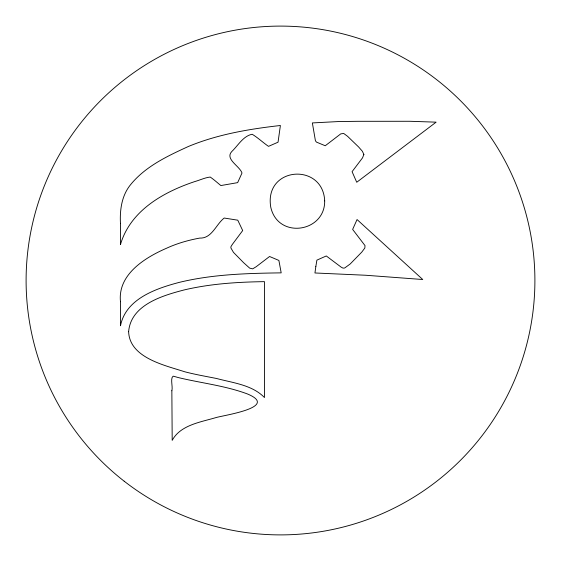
<?xml version="1.0" encoding="UTF-8"?>
<svg xmlns="http://www.w3.org/2000/svg" width="561" height="561" viewBox="0 0 561 561"><rect width="100%" height="100%" fill="white"/><g stroke="black" fill="none" stroke-linecap="round" stroke-linejoin="round"><path stroke-width="0.84" d="M120.454 223.334L120.461 244.547C130.355 210.627 163.307 192.1 194.723 181.589C199.8 180.179 205.081 177.571 210.228 177.052C213.979 179.611 217.345 182.683 220.852 185.558L237.661 182.634L241.994 173.012C239.722 166.063 224.645 159.1 231.798 151.526C238.046 145.565 243.292 135.874 252.191 134.268C257.969 137.747 262.941 142.529 268.509 146.358L278.046 142.199L280.395 125.496C249.084 129.037 217.605 134.352 188.363 146.491C167.578 156.014 145.783 166.217 130.951 184.232C121.786 195.102 119.745 209.618 120.454 223.334M128.63 331.691C129.563 357.904 165.025 365.337 184.688 371.761C195.235 374.531 205.978 376.382 216.665 378.514C232.969 382.904 252.127 384.839 264.462 397.539L264.462 281.643C237.506 282.036 210.396 283.74 184.085 289.96C162.318 295.619 130.825 304.889 128.63 331.691M171.855 390.744L172.192 440.371C180.383 425.105 200.396 422.188 215.487 417.728C223.047 415.28 280.037 407.377 247.31 393.906C225.249 385.709 201.644 383.156 178.847 377.7C176.939 377.237 175.074 376.592 173.153 376.172C169.983 378.254 173.083 387.125 171.855 390.744M120.475 301.692L120.489 325.766C125.79 298.761 156.084 288.466 179.422 282.337C212.696 274.273 247.113 273.326 281.187 272.863L278.887 260.43L269.568 256.496L256.16 266.741L252.66 268.852L249.694 268.144L243.628 262.709L233.453 252.352L230.866 247.892L230.964 246.616L232.331 244.421L242.696 230.55L237.766 220.185L224.204 218.04C216.062 224.239 211.932 238.649 199.73 238.088C188.377 240.164 177.185 243.355 166.68 248.179C145.054 257.548 117.586 274.448 120.475 301.692M363.879 154.457L362.532 157.851L352.077 171.673L356.733 182.262L436.121 122.158L409.853 121.281L357.638 121.309L338.339 121.562L312.365 122.929L315.422 140.748L316.418 142.08L325.247 145.755L340.758 133.869L343.69 133.448L347.561 136.302L358.668 147.031L362.364 151.246L363.879 154.457M324.686 200.887C325.107 232.457 277.786 239.561 270.739 207.072C263.986 166.407 323.01 162.297 324.686 200.887M315.843 266.496L314.945 272.976L365.618 275.248L422.756 279.518L357.055 219.547L352.638 229.414L365.008 245.592L364.853 247.99L361.796 252.085L350.211 263.958L344.678 267.997L343.066 268.137L341.2 267.176L326.292 255.963L316.895 260.129L315.843 266.496M124.212 481.226A254.399 254.399 0 0 0 532.48 315.485A254.399 254.399 0 0 0 184.807 44.782A254.399 254.399 0 0 0 124.212 481.226"/></g></svg>
